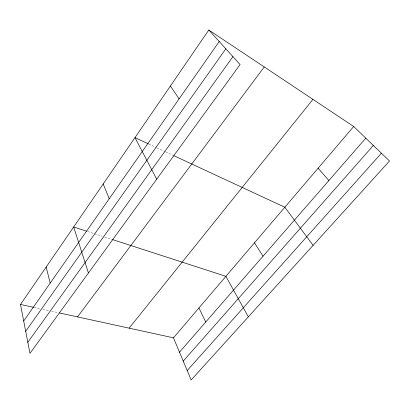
<?xml version="1.0" encoding="UTF-8"?>
<svg xmlns="http://www.w3.org/2000/svg" width="410" height="410" viewBox="0 0 410 410"><rect width="100%" height="100%" fill="white"/><g stroke="black" fill="none" stroke-linecap="round" stroke-linejoin="round"><path stroke-width="0.31" stroke-dasharray="2.05 1.54" d="M34.138 307.433L40.334 308.786M42.814 309.324L49.01 310.678M51.491 311.221L58.307 312.707M87.663 231.512L102.259 236.247M104.693 237.036L111.997 239.404M148.886 144.084L156.42 147.585M156.999 147.851L165.107 151.618M165.686 151.89L173.22 155.385"/><path stroke-width="0.61" d="M208.823 30.022L240.096 64.544L29.966 353.353L20.5 304.461L208.823 30.022L353.686 126.495L389.5 161.002L191.168 379.978L173.461 337.83L59.547 312.979M23.698 320.968L219.242 41.523M25.697 331.3L225.833 48.8M27.829 342.304L232.916 56.621M77.521 316.899L264.265 66.948M129.124 328.154L312.948 99.363M173.461 337.83L353.686 126.495M179.493 352.185L365.781 138.149M183.239 361.107L373.351 145.442M187.211 370.553L381.408 153.207M20.5 304.461L33.517 307.3M86.443 231.117L73.672 226.976L88.432 272.993M112.601 239.599L225.905 276.335L248.342 316.853M148.307 143.813L134.987 137.627L156.687 179.18M173.799 155.656L284.832 207.24L313.112 245.344M318.124 168.197L328.892 180.533M170.386 86.033L179.114 98.866M254.482 242.822L263.035 256.204M198.942 307.951L205.728 322.045M103.197 183.946L109.234 198.727M46.171 267.048L50.194 283.1"/></g></svg>
